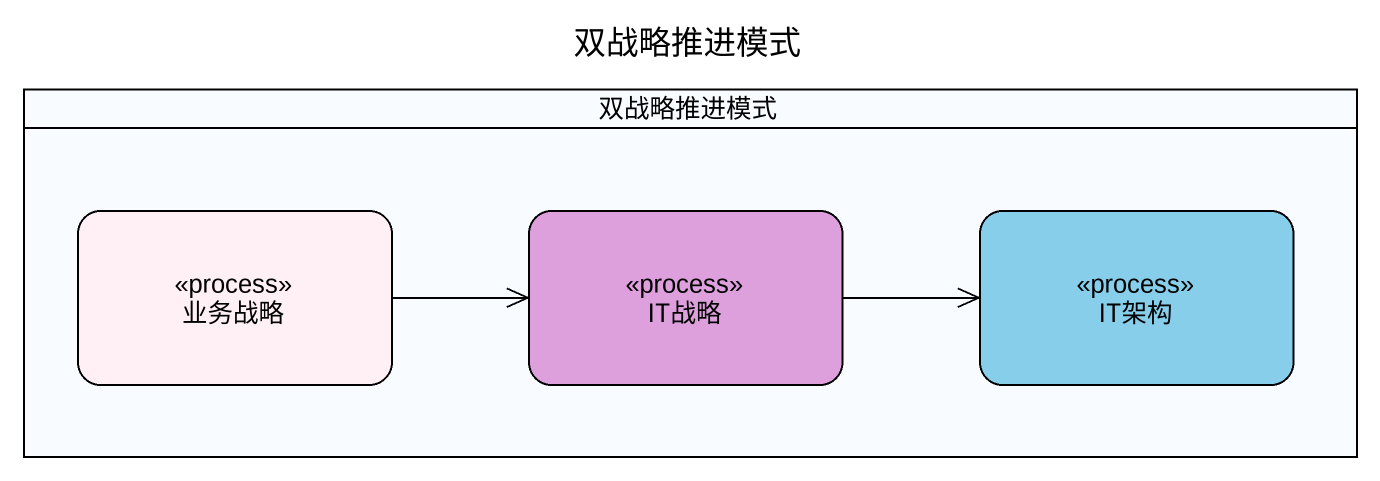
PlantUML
@startuml
title 双战略推进模式
hide empty description
state 双战略推进模式 <<partition>> {
  state 业务战略 <<process>> #FFF0F5
  state IT战略 <<process>> #DDA0DD
  state IT架构 <<process>> #87CEEB
}
业务战略 -right-> IT战略
IT战略 -right-> IT架构
@enduml
